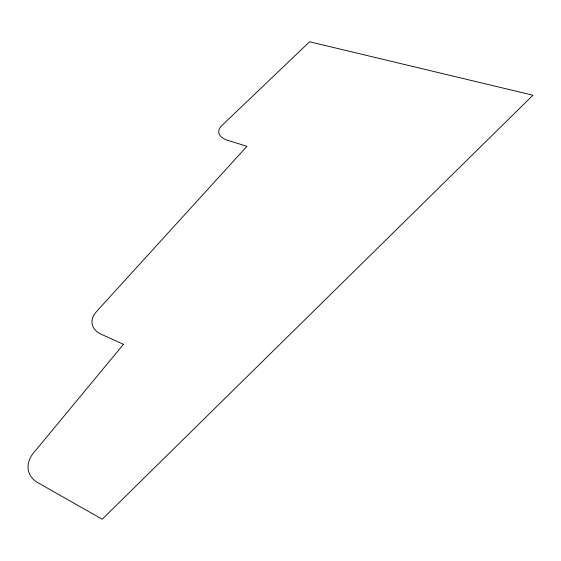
<?xml version="1.0" encoding="UTF-8"?>
<svg xmlns="http://www.w3.org/2000/svg" width="561" height="561" viewBox="0 0 561 561"><rect width="100%" height="100%" fill="white"/><g stroke="black" fill="none" stroke-linecap="round" stroke-linejoin="round"><path stroke-width="0.84" d="M123.469 344.307L35.967 450.041A34.228 23.723 -17.4 0 0 37.875 482.684L102.221 519.22L532.95 95.216L309.581 41.78L221.883 125.545A23.457 11.788 -6 0 0 227.934 140.432L246.959 146.281L96.646 311.411A29.312 18.092 -11.5 0 0 101.436 334.328L123.469 344.307"/></g></svg>
